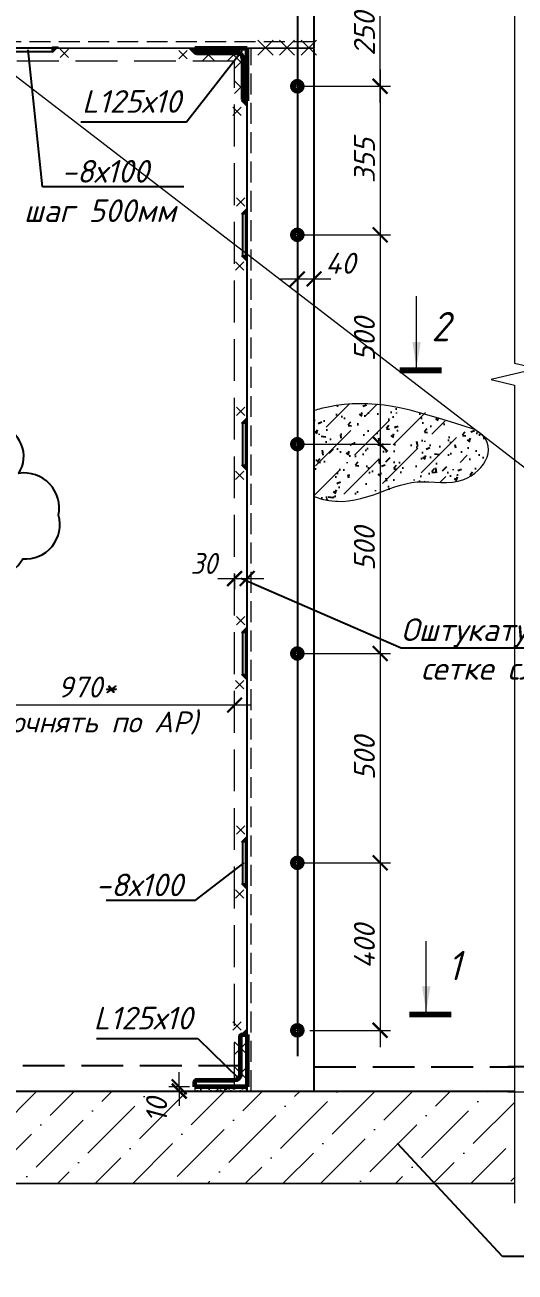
# Model space of a CAD drawing. Header units: millimetres. Extents: x 749182 to 2267578, y 70462 to 311449.
# Drawn here: x 2228779 to 2229950, y 196692 to 199670 of the extents above; entities that cross this region are included whole.
import ezdxf

# ---------------------------------------------------------------- set-up
doc = ezdxf.new("R2010")
doc.units = ezdxf.units.MM
for name, pattern in [('GOST2.303 4', [7, 5, -2, 0]), ('ГОСТ 2.303 4', [7, 5, -2, 0]), ('осеваяX2', [4, 2.5, -0.5, 0.5, -0.5])]:
    doc.linetypes.add(name, pattern=pattern)
doc.layers.get('Defpoints').update_dxf_attribs({"color": 255})
for name, color, linetype, lineweight in [('1Стены', 252, 'Continuous', 25), ('монолит', 176, 'Continuous', 50), ('Оси', 165, 'осеваяX2', 13), ('Размер', 7, 'Continuous', 13), ('Размеры КР', 164, 'Continuous', 9), ('сварка', 156, 'Continuous', 9), ('штрих', 8, 'Continuous', 5), ('штриховка кирпич', 42, 'Continuous', 5)]:
    doc.layers.add(name, color=color, linetype=linetype, lineweight=lineweight)
doc.layers.add('CS_UNPLOTTED', color=254, linetype='Continuous', plot=False)
for name, color, linetype in [('металл', 124, 'Continuous'), ('Текст', 7, 'Continuous'), ('Штриховка', 252, 'Continuous')]:
    doc.layers.add(name, color=color, linetype=linetype)
doc.styles.add('GOST 2.304_new', font='isocpeur.ttf', dxfattribs={"width": 0.9, "oblique": 15})
doc.styles.add('М2', font='isocpeui.ttf')
doc.dimstyles.new('SPDS', dxfattribs={"dimscale": 25, "dimtxt": 2.5, "dimasz": 1.77, "dimexe": 1.25, "dimexo": 0.625, "dimtad": 1, "dimdec": 0, "dimrnd": 0.001, "dimtxsty": 'GOST 2.304_new', "dimblk": 'ARCHTICK', "dimcen": 2.5, "dimdle": 2, "dimclrt": 256, "dimazin": 2, "dimtfac": 0.75, "dimtdec": 0, "dimtmove": 1, "dimatfit": 3, "dimfxl": 0, "dimtolj": 1, "dimlwd": 9, "dimlwe": 9, "dimarcsym": 0})

# ---------------------------------------------------------------- blocks, each defined once
blk = doc.blocks.new('_ArchTick')
at = {"color": 0, "linetype": 'ByBlock', "const_width": 0.15}
blk.add_lwpolyline([(-0.5, -0.5), (0.5, 0.5)], dxfattribs=at)
blk = doc.blocks.new('*D1131')
at = {"layer": 'Defpoints', "color": 0, "lineweight": 20, "ltscale": 20, "transparency": 16777216}
for p in [(2229279.9, 198371.5), (2229309.9, 198371.5), (2229309.9, 198348)]:
    blk.add_point(p, dxfattribs=at)
at = {"layer": 'Размер', "color": 0, "lineweight": 9, "ltscale": 20, "transparency": 16777216}
for p, q in [((2229279.9, 198359), (2229279.9, 198323)), ((2229309.9, 198359), (2229309.9, 198323)), ((2229239.9, 198348), (2229349.9, 198348))]:
    blk.add_line(p, q, dxfattribs=at)
at = {"layer": 'Размер', "color": 0, "lineweight": 9, "ltscale": 20, "transparency": 16777216, "xscale": 35.4, "yscale": 35.4, "zscale": 35.4, "rotation": 180}
blk.add_blockref('_ArchTick', (2229279.9, 198348), dxfattribs=at)
at = {"layer": 'Размер', "color": 0, "lineweight": 9, "ltscale": 20, "transparency": 16777216, "xscale": 35.4, "yscale": 35.4, "zscale": 35.4}
blk.add_blockref('_ArchTick', (2229309.9, 198348), dxfattribs=at)
at = {"layer": 'Размер', "ltscale": 20, "transparency": 16777216, "insert": (2229206.1, 198384.1), "char_height": 50, "attachment_point": 5, "style": 'GOST 2.304_new'}
blk.add_mtext('\\A1;30', dxfattribs=at)
blk = doc.blocks.new('свар')
at = {"layer": 'сварка', "color": 0, "linetype": 'Continuous', "ltscale": 10}
for p, q in [((10, 10), (-10, -10)), ((-10, 10), (10, -10))]:
    blk.add_line(p, q, dxfattribs=at)
blk = doc.blocks.new('м16')
at = {"layer": 'металл', "lineweight": 30, "ltscale": 20}
for p, q in [((-11, 6.4), (0, 12.7)), ((-11, -6.4), (-11, 6.4)), ((0, 12.7), (11, 6.4)), ((11, 6.4), (11, -6.4)), ((0, -12.7), (-11, -6.4)), ((11, -6.4), (0, -12.7))]:
    blk.add_line(p, q, dxfattribs=at)
blk.add_circle((0, 0), 15, dxfattribs=at)
for radius, start, end in [(10.4, 0, 180), (10.4, 180, 0), (6.92, 0, 180), (6.92, 180, 0)]:
    blk.add_arc((0, 0), radius, start, end, dxfattribs=at)
at = {"layer": 'металл', "linetype": 'Continuous', "lineweight": 25, "ltscale": 20}
blk.add_arc((0, 0), 8, 255, 165, dxfattribs=at)
at = {"layer": 'Оси', "ltscale": 20}
for p, q in [((17, 0), (-17.3, 0)), ((0, 17.3), (0, -17.3))]:
    blk.add_line(p, q, dxfattribs=at)
blk = doc.blocks.new('*D1133')
at = {"color": 0, "lineweight": 9, "ltscale": 20, "transparency": 16777216}
for p, q in [((2229627.6, 199208.9), (2229627.6, 198628.9)), ((2229432.4, 199168.9), (2229652.6, 199168.9)), ((2229432.4, 198668.9), (2229652.6, 198668.9))]:
    blk.add_line(p, q, dxfattribs=at)
at = {"layer": 'Defpoints', "color": 0, "lineweight": 20, "ltscale": 20, "transparency": 16777216}
for p in [(2229419.9, 199168.9), (2229419.9, 198668.9), (2229627.6, 198668.9)]:
    blk.add_point(p, dxfattribs=at)
at = {"color": 0, "lineweight": 9, "ltscale": 20, "transparency": 16777216, "xscale": 35.4, "yscale": 35.4, "zscale": 35.4}
for p, rotation in [((2229627.6, 199168.9), 90), ((2229627.6, 198668.9), 270)]:
    blk.add_blockref('_ArchTick', p, dxfattribs=dict(at, rotation=rotation))
at = {"ltscale": 20, "transparency": 16777216, "insert": (2229590.1, 198918.9), "char_height": 50, "attachment_point": 5, "rotation": 90, "style": 'М2'}
blk.add_mtext('\\A1;500', dxfattribs=at)
blk = doc.blocks.new('*D1134')
at = {"color": 0, "lineweight": 9, "ltscale": 20, "transparency": 16777216}
for p, q in [((2229627.6, 198708.9), (2229627.6, 198128.9)), ((2229432.4, 198668.9), (2229652.6, 198668.9)), ((2229432.4, 198168.9), (2229652.6, 198168.9))]:
    blk.add_line(p, q, dxfattribs=at)
at = {"layer": 'Defpoints', "color": 0, "lineweight": 20, "ltscale": 20, "transparency": 16777216}
for p in [(2229419.9, 198668.9), (2229419.9, 198168.9), (2229627.6, 198168.9)]:
    blk.add_point(p, dxfattribs=at)
at = {"color": 0, "lineweight": 9, "ltscale": 20, "transparency": 16777216, "xscale": 35.4, "yscale": 35.4, "zscale": 35.4}
for p, rotation in [((2229627.6, 198668.9), 90), ((2229627.6, 198168.9), 270)]:
    blk.add_blockref('_ArchTick', p, dxfattribs=dict(at, rotation=rotation))
at = {"ltscale": 20, "transparency": 16777216, "insert": (2229590.1, 198418.9), "char_height": 50, "attachment_point": 5, "rotation": 90, "style": 'М2'}
blk.add_mtext('\\A1;500', dxfattribs=at)
blk = doc.blocks.new('*D1135')
at = {"color": 0, "lineweight": 9, "ltscale": 20, "transparency": 16777216}
for p, q in [((2229627.6, 198208.9), (2229627.6, 197629)), ((2229432.4, 198168.9), (2229652.6, 198168.9)), ((2229432.4, 197669), (2229652.6, 197669))]:
    blk.add_line(p, q, dxfattribs=at)
at = {"layer": 'Defpoints', "color": 0, "lineweight": 20, "ltscale": 20, "transparency": 16777216}
for p in [(2229419.9, 198168.9), (2229419.9, 197669), (2229627.6, 197669)]:
    blk.add_point(p, dxfattribs=at)
at = {"color": 0, "lineweight": 9, "ltscale": 20, "transparency": 16777216, "xscale": 35.4, "yscale": 35.4, "zscale": 35.4}
for p, rotation in [((2229627.6, 198168.9), 90), ((2229627.6, 197669), 270)]:
    blk.add_blockref('_ArchTick', p, dxfattribs=dict(at, rotation=rotation))
at = {"ltscale": 20, "transparency": 16777216, "insert": (2229590.1, 197919), "char_height": 50, "attachment_point": 5, "rotation": 90, "style": 'М2'}
blk.add_mtext('\\A1;500', dxfattribs=at)
blk = doc.blocks.new('*D1136')
at = {"layer": 'Defpoints', "color": 0, "lineweight": 20, "ltscale": 20, "transparency": 16777216}
for p in [(2229429.9, 199151.9), (2229469.9, 199154.1), (2229469.9, 199063.6)]:
    blk.add_point(p, dxfattribs=at)
at = {"layer": 'Размер', "color": 0, "lineweight": 9, "ltscale": 20, "transparency": 16777216}
for p, q in [((2229429.9, 199139.4), (2229429.9, 199038.6)), ((2229469.9, 199141.6), (2229469.9, 199038.6)), ((2229389.9, 199063.6), (2229509.9, 199063.6))]:
    blk.add_line(p, q, dxfattribs=at)
at = {"layer": 'Размер', "color": 0, "lineweight": 9, "ltscale": 20, "transparency": 16777216, "xscale": 35.4, "yscale": 35.4, "zscale": 35.4, "rotation": 180}
blk.add_blockref('_ArchTick', (2229429.9, 199063.6), dxfattribs=at)
at = {"layer": 'Размер', "color": 0, "lineweight": 9, "ltscale": 20, "transparency": 16777216, "xscale": 35.4, "yscale": 35.4, "zscale": 35.4}
blk.add_blockref('_ArchTick', (2229469.9, 199063.6), dxfattribs=at)
at = {"layer": 'Размер', "ltscale": 20, "transparency": 16777216, "insert": (2229532.8, 199101.1), "char_height": 50, "attachment_point": 5, "style": 'М2'}
blk.add_mtext('\\A1;40', dxfattribs=at)
blk = doc.blocks.new('*D1137')
at = {"color": 0, "lineweight": 9, "ltscale": 20, "transparency": 16777216}
for p, q in [((2229147.5, 197133.9), (2229147.5, 197169.3)), ((2229172.4, 197133.9), (2229122.5, 197133.9)), ((2229147.5, 197133.9), (2229147.5, 197123.9)), ((2229172.4, 197123.9), (2229122.5, 197123.9)), ((2229147.5, 197123.9), (2229147.5, 197088.5))]:
    blk.add_line(p, q, dxfattribs=at)
at = {"layer": 'Defpoints', "color": 0, "lineweight": 20, "ltscale": 20, "transparency": 16777216}
for p in [(2229184.9, 197133.9), (2229147.5, 197123.9), (2229184.9, 197123.9)]:
    blk.add_point(p, dxfattribs=at)
at = {"color": 0, "lineweight": 9, "ltscale": 20, "transparency": 16777216, "xscale": 35.4, "yscale": 35.4, "zscale": 35.4}
for p, rotation in [((2229147.5, 197133.9), 270), ((2229147.5, 197123.9), 90)]:
    blk.add_blockref('_ArchTick', p, dxfattribs=dict(at, rotation=rotation))
at = {"ltscale": 20, "transparency": 16777216, "insert": (2229093.6, 197078.2), "char_height": 50, "attachment_point": 5, "rotation": 90, "style": 'М2'}
blk.add_mtext('\\A1;10', dxfattribs=at)
blk = doc.blocks.new('*D1138')
at = {"color": 0, "lineweight": 9, "ltscale": 20, "transparency": 16777216}
for p, q in [((2229627.6, 197709), (2229627.6, 197228.9)), ((2229555, 197669), (2229652.6, 197669)), ((2229459.7, 197268.9), (2229652.6, 197268.9))]:
    blk.add_line(p, q, dxfattribs=at)
at = {"layer": 'Defpoints', "color": 0, "lineweight": 20, "ltscale": 20, "transparency": 16777216}
for p in [(2229542.5, 197669), (2229447.2, 197268.9), (2229627.6, 197268.9)]:
    blk.add_point(p, dxfattribs=at)
at = {"color": 0, "lineweight": 9, "ltscale": 20, "transparency": 16777216, "xscale": 35.4, "yscale": 35.4, "zscale": 35.4}
for p, rotation in [((2229627.6, 197669), 90), ((2229627.6, 197268.9), 270)]:
    blk.add_blockref('_ArchTick', p, dxfattribs=dict(at, rotation=rotation))
at = {"ltscale": 20, "transparency": 16777216, "insert": (2229590.1, 197469), "char_height": 50, "attachment_point": 5, "rotation": 90, "style": 'М2'}
blk.add_mtext('\\A1;400', dxfattribs=at)
blk = doc.blocks.new('*D1154')
at = {"color": 0, "lineweight": 9, "ltscale": 20, "transparency": 16777216}
for p, q in [((2228309.9, 198000.5), (2228309.9, 198070.8)), ((2229279.9, 198001.3), (2229279.9, 198070.8)), ((2229319.9, 198045.8), (2228269.9, 198045.8))]:
    blk.add_line(p, q, dxfattribs=at)
at = {"layer": 'Defpoints', "color": 0, "lineweight": 20, "ltscale": 20, "transparency": 16777216}
for p in [(2228309.9, 198045.8), (2228309.9, 197988), (2229279.9, 197988.8)]:
    blk.add_point(p, dxfattribs=at)
at = {"color": 0, "lineweight": 9, "ltscale": 20, "transparency": 16777216, "xscale": 35.4, "yscale": 35.4, "zscale": 35.4, "rotation": 180}
blk.add_blockref('_ArchTick', (2228309.9, 198045.8), dxfattribs=at)
at = {"color": 0, "lineweight": 9, "ltscale": 20, "transparency": 16777216, "xscale": 35.4, "yscale": 35.4, "zscale": 35.4}
blk.add_blockref('_ArchTick', (2229279.9, 198045.8), dxfattribs=at)
at = {"ltscale": 20, "transparency": 16777216, "insert": (2228927.4, 198040.3), "char_height": 50, "width": 620.047, "attachment_point": 5, "style": 'М2'}
blk.add_mtext('\\A1;970*\\P(уточнять по АР)', dxfattribs=at)
blk = doc.blocks.new('*D1167')
at = {"color": 0, "lineweight": 9, "ltscale": 20, "transparency": 16777216}
for p, q in [((2229627.6, 199483.9), (2229627.6, 199813.9)), ((2229482.4, 199773.9), (2229652.6, 199773.9)), ((2229442.4, 199523.9), (2229652.6, 199523.9))]:
    blk.add_line(p, q, dxfattribs=at)
at = {"layer": 'Defpoints', "color": 0, "lineweight": 20, "ltscale": 20, "transparency": 16777216}
for p in [(2229469.9, 199773.9), (2229627.6, 199773.9), (2229429.9, 199523.9)]:
    blk.add_point(p, dxfattribs=at)
at = {"color": 0, "lineweight": 9, "ltscale": 20, "transparency": 16777216, "xscale": 35.4, "yscale": 35.4, "zscale": 35.4}
for p, rotation in [((2229627.6, 199773.9), 90), ((2229627.6, 199523.9), 270)]:
    blk.add_blockref('_ArchTick', p, dxfattribs=dict(at, rotation=rotation))
at = {"ltscale": 20, "transparency": 16777216, "insert": (2229590.1, 199648.9), "char_height": 50, "attachment_point": 5, "rotation": 90, "style": 'М2'}
blk.add_mtext('\\A1;250', dxfattribs=at)
blk = doc.blocks.new('*D1142')
at = {"color": 0, "lineweight": 9, "ltscale": 20, "transparency": 16777216}
for p, q in [((2229627.6, 199563.9), (2229627.6, 199128.9)), ((2229560, 199523.9), (2229652.6, 199523.9)), ((2229555, 199168.9), (2229652.6, 199168.9))]:
    blk.add_line(p, q, dxfattribs=at)
at = {"layer": 'Defpoints', "color": 0, "lineweight": 20, "ltscale": 20, "transparency": 16777216}
for p in [(2229547.5, 199523.9), (2229542.5, 199168.9), (2229627.6, 199168.9)]:
    blk.add_point(p, dxfattribs=at)
at = {"color": 0, "lineweight": 9, "ltscale": 20, "transparency": 16777216, "xscale": 35.4, "yscale": 35.4, "zscale": 35.4}
for p, rotation in [((2229627.6, 199523.9), 90), ((2229627.6, 199168.9), 270)]:
    blk.add_blockref('_ArchTick', p, dxfattribs=dict(at, rotation=rotation))
at = {"ltscale": 20, "transparency": 16777216, "insert": (2229590.1, 199346.4), "char_height": 50, "attachment_point": 5, "rotation": 90, "style": 'М2'}
blk.add_mtext('\\A1;355', dxfattribs=at)

msp = doc.modelspace()

# ---------------------------------------------------------------- hatches: boundary and pattern name
at = {"layer": 'Размер', "ltscale": 20}
h = msp.add_hatch(dxfattribs=at)
h.set_pattern_fill('AR-SAND', color=256, scale=0.3)
h.set_pattern_definition([(37.5, (1451621.857, 549886.124), (-0.48000939, 14.68239712), [0, -11.5824, 0, -12.954, 0, -12.3825]), (7.5, (1451621.857, 549886.124), (13.4856985, 21.504753), [0, -6.2484, 0, -10.4394, 0, -4.0005]), (327.5, (1451612.485, 549886.124), (23.7297711, 0.04311554), [0, -3.81, 0, -13.716, 0, -17.907]), (317.5, (1451612.485, 549886.124), (22.90669357, 6.6878797), [0, -1.905, 0, -8.9916, 0, -10.287])])
h.paths.add_polyline_path([(2229184.8976, 197133.8711), (2229279.8976, 197133.8711), (2229279.8976, 197123.8711), (2229184.8976, 197123.8711)])
h.paths.add_polyline_path([(2229279.8976, 197133.8711), (2229309.8976, 197133.8711), (2229309.8976, 197123.8711), (2229279.8976, 197123.8711)])
at = {"layer": 'сварка', "linetype": 'Continuous', "ltscale": 5}
for points in [[(2228844.585, 199617.9166), (2228858.2285, 199617.9166), (2228844.585, 199604.2731)], [(2229184.8878, 199613.8711), (2229184.8878, 199600.2277), (2229171.2444, 199613.8711)], [(2229309.8878, 199488.8711), (2229296.2444, 199488.8711), (2229309.8878, 199475.2277)], [(2229309.8878, 199218.9689), (2229309.8878, 199232.6124), (2229296.2444, 199218.9689)], [(2229309.8878, 199118.7733), (2229309.8878, 199105.1299), (2229296.2444, 199118.7733)], [(2229309.8878, 198718.9689), (2229309.8878, 198732.6124), (2229296.2444, 198718.9689)], [(2229309.8878, 198618.7733), (2229309.8878, 198605.1299), (2229296.2444, 198618.7733)], [(2229309.8878, 198218.9689), (2229309.8878, 198232.6124), (2229296.2444, 198218.9689)], [(2229309.8878, 198118.7733), (2229309.8878, 198105.1299), (2229296.2444, 198118.7733)], [(2229309.8878, 197718.9689), (2229309.8878, 197732.6124), (2229296.2444, 197718.9689)], [(2229309.8878, 197618.7733), (2229309.8878, 197605.1299), (2229296.2444, 197618.7733)], [(2229309.8878, 197258.8711), (2229309.8878, 197272.5146), (2229296.2444, 197258.8711)]]:
    msp.add_hatch(color=0, dxfattribs=at).paths.add_polyline_path(points, flags=0)
at = {"layer": 'штрих', "ltscale": 15}
h = msp.add_hatch(dxfattribs=at)
h.set_pattern_fill('ANSI36', color=256, scale=20)
h.set_pattern_definition([(45, (-39664661.56, -1362333.524), (33.67596045, 123.47852166), [158.75, -31.75, 0, -31.75])])
h.paths.add_polyline_path([(2225552.1045, 197121.866), (2225552.1054, 196901.866), (2229948.3138, 196903.8711), (2229948.3129, 197123.8711)])
at = {"layer": 'Штриховка', "ltscale": 100}
h = msp.add_hatch(dxfattribs=at)
h.set_pattern_fill('AR-CONC', scale=0.5)
h.set_pattern_definition([(50, (-39593330.89, -1319329.08), (91.0923345, -7.96954277), [9.525, -104.775]), (355, (-39593330.89, -1319329.08), (-17.62171071, 95.52842262), [7.62, -83.82029209]), (100.4514447, (-39593323.3, -1319329.74), (73.47062355, 87.55887596), [8.0950044, -89.0451223]), (46.1842, (-39593330.89, -1319303.68), (135.53952045, -21.02116397), [14.2875, -157.1625]), (96.6355576, (-39593319.6, -1319305.43), (118.70206703, 123.7130623), [12.14251157, -133.5678041]), (351.18415117, (-39593330.89, -1319303.68), (118.70206703, 123.7130623), [11.42998353, -125.72986596]), (21, (-39593318.19, -1319310.03), (75.80719563, -51.1325991), [9.525, -104.775]), (326, (-39593318.19, -1319310.03), (30.90101417, 92.09398306), [7.62, -83.82]), (71.451445, (-39593311.87, -1319314.29), (106.70820964, 40.96138444), [8.0950044, -89.0449688]), (37.5, (-39593330.89, -1319329.076), (1.544301625, 42.277519437), [0, -82.804, 0, -85.09, 0, -84.1375]), (7.5, (-39593330.89, -1319329.076), (33.409831255, 50.09028741), [0, -48.514, 0, -80.899, 0, -32.0675]), (327.5, (-39593359.21, -1319329.076), (67.795297583, -2.864371996), [0, -31.75, 0, -99.06, 0, -131.445]), (317.5, (-39593371.91, -1319329.076), (74.06459069, 12.71324552), [0, -41.275, 0, -65.786, 0, -93.345])])
edge = h.paths.add_edge_path()
edge.add_spline(control_points=[(2229853.3156, 198703.6309), (2229691.0263, 198757.0427), (2229600.1506, 198781.2398), (2229481.0639, 198752.5073), (2229469.8878, 198749.3495)], knot_values=[0, 0, 0, 0, 270.921855007, 299.190779204, 299.190779204, 299.190779204, 299.190779204], degree=3, periodic=0)
edge.add_line((2229469.8878, 198749.3495), (2229469.8878, 198543.6965))
edge.add_spline(control_points=[(2229469.8878, 198543.6965), (2229476.1345, 198541.4118), (2229575.179, 198510.1316), (2229675.568, 198602.9955), (2229846.8252, 198555.8667), (2229918.2468, 198669.171), (2229853.3156, 198703.6309)], knot_values=[624.98540237, 624.98540237, 624.98540237, 624.98540237, 642.494053429, 904.540462392, 1036.865891624, 1221.227201709, 1221.227201709, 1221.227201709, 1221.227201709], degree=3, periodic=0)
at = {"layer": 'штриховка кирпич', "ltscale": 20}
h = msp.add_hatch(dxfattribs=at)
h.set_pattern_fill('ANSI36', color=0, scale=15)
h.set_pattern_definition([(45, (1451701.867, 550539.28), (25.2569703, 92.6088912), [119.0625, -23.8125, 0, -23.8125])])
edge = h.paths.add_edge_path()
edge.add_spline(control_points=[(2229469.8878, 198749.3495), (2229481.0639, 198752.5073), (2229600.1506, 198781.2398), (2229691.0263, 198757.0427), (2229773.3156, 198735.1319)], knot_values=[0, 0, 0, 0, 28.268924197, 299.190779204, 299.190779204, 299.190779204, 299.190779204], degree=3, periodic=0)
edge.add_spline(control_points=[(2229773.3156, 198735.1319), (2229838.2468, 198669.171), (2229870.8651, 198555.8667), (2229675.568, 198602.9955), (2229575.179, 198510.1316), (2229476.1345, 198541.4118), (2229469.8878, 198543.6965)], knot_values=[624.98540237, 624.98540237, 624.98540237, 624.98540237, 809.346712456, 941.672141688, 1203.71855065, 1221.227201709, 1221.227201709, 1221.227201709, 1221.227201709], degree=3, periodic=0)
edge.add_line((2229469.8878, 198543.6965), (2229469.8878, 198749.3495))

# ---------------------------------------------------------------- linework, layer by layer
at = {"ltscale": 100}
for p, q in [((2228820.8379, 199283.206), (2228786.6656, 199610.862)), ((2229164.868, 199438.8269), (2229298.0726, 199608.8889)), ((2228912.6782, 199438.8269), (2229164.868, 199438.8269)), ((2229158.8205, 199283.206), (2228820.8379, 199283.206)), ((2229677.6499, 198181.5843), (2229294.8878, 198347.9507)), ((2230312.9919, 198181.5843), (2229677.6499, 198181.5843)), ((2229185.3681, 197578.7509), (2229302.8588, 197668.8713)), ((2229185.3681, 197578.7509), (2228972.9529, 197578.7509)), ((2228950.238, 197249.4072), (2229192.4805, 197249.4072)), ((2229192.4805, 197249.4072), (2229289.7873, 197153.9716)), ((2229919.9537, 196728.9144), (2229668.7893, 196998.3272)), ((2230547.4577, 196728.9144), (2229919.9537, 196728.9144))]:
    msp.add_line(p, q, dxfattribs=at)
at = {"layer": '1Стены', "color": 0, "linetype": 'ГОСТ 2.303 4', "lineweight": 13, "ltscale": 10}
for p, q in [((2229469.8878, 199629.8711), (2228119.0867, 199629.8711)), ((2229319.8878, 197123.8711), (2229319.8878, 199613.8711))]:
    msp.add_line(p, q, dxfattribs=at)
at = {"layer": '1Стены', "color": 0, "linetype": 'ГОСТ 2.303 4', "lineweight": 13, "ltscale": 20}
for p, q in [((2229279.8878, 199583.8711), (2228309.878, 199583.8711)), ((2229279.8878, 197139.8711), (2229279.8878, 199583.8711))]:
    msp.add_line(p, q, dxfattribs=at)
at = {"layer": '1Стены', "color": 0, "linetype": 'GOST2.303 4', "ltscale": 20}
for p, q in [((2229293.8878, 197183.8711), (2228295.878, 197183.8711)), ((2229469.8878, 197181.866), (2229948.3138, 197181.866))]:
    msp.add_line(p, q, dxfattribs=at)
at = {"layer": '1Стены', "color": 0, "linetype": 'GOST2.303 4', "ltscale": 50}
msp.add_line((2230090.7656, 197181.866), (2229932.5796, 197181.866), dxfattribs=at)
at = {"layer": 'CS_UNPLOTTED', "ltscale": 20}
msp.add_line((2229429.8878, 200132.0101), (2229429.8878, 197207.1347), dxfattribs=at)
at = {"layer": 'CS_UNPLOTTED', "color": 5, "ltscale": 100}
msp.add_lwpolyline([(2228527.0027, 198651.534, 0.804286848), (2228645.4665, 198380.6147, 0.52056705), (2228773.868, 198394.8694, 0.52056705), (2228859.4648, 198499.4346, 0.52056705), (2228764.3544, 198599.2483, 0.52056705), (2228716.7992, 198713.3229, 0.726184747), (2228527.0027, 198651.534)], format="xyb", dxfattribs=at)
at = {"layer": 'металл', "color": 0, "ltscale": 20}
for p, q in [((2229469.8878, 199615.9053), (2229469.8878, 199775.9053)), ((2228119.0867, 199613.9097), (2229469.8878, 199615.9053)), ((2229309.8878, 197123.8711), (2229309.8878, 199613.8711)), ((2229469.8878, 197123.8711), (2229469.8878, 199613.8729)), ((2229309.8976, 197123.8711), (2229469.8878, 197123.8711))]:
    msp.add_line(p, q, dxfattribs=at)
at = {"layer": 'металл', "color": 0, "linetype": 'Continuous', "lineweight": 60, "ltscale": 20}
for p, q in [((2229184.8878, 199613.8711), (2229184.8878, 199608.4711)), ((2229309.8878, 199613.8711), (2229184.8878, 199613.8711)), ((2229189.4878, 199603.8711), (2229285.8878, 199603.8711)), ((2229309.8878, 199488.8711), (2229309.8878, 199613.8711)), ((2229299.8878, 199589.8711), (2229299.8878, 199493.4711)), ((2229304.4878, 199488.8711), (2229309.8878, 199488.8711))]:
    msp.add_line(p, q, dxfattribs=at)
at = {"layer": 'металл', "color": 0, "linetype": 'Continuous', "lineweight": 60, "ltscale": 20, "extrusion": (0, 0, -1)}
for p, q in [((2229293.8878, 197163.8711), (2229293.8878, 197254.2711)), ((2229298.4878, 197258.8711), (2229309.8878, 197258.8711)), ((2229309.8878, 197258.8711), (2229309.8878, 197133.8711)), ((2229184.8878, 197133.8711), (2229184.8878, 197145.2711)), ((2229309.8878, 197133.8711), (2229184.8878, 197133.8711)), ((2229189.4878, 197149.8711), (2229279.8878, 197149.8711))]:
    msp.add_line(p, q, dxfattribs=at)
at = {"layer": 'металл', "color": 0, "ltscale": 20}
for points in [[(2228744.4872, 199614.9075), (2228744.4872, 199606.9075), (2228844.4872, 199606.9075), (2228844.4872, 199614.9075)], [(2229306.8787, 199218.8711), (2229298.8787, 199218.8711), (2229298.8787, 199118.8711), (2229306.8787, 199118.8711)], [(2229306.8787, 198718.8711), (2229298.8787, 198718.8711), (2229298.8787, 198618.8711), (2229306.8787, 198618.8711)], [(2229306.8787, 198218.8711), (2229298.8787, 198218.8711), (2229298.8787, 198118.8711), (2229306.8787, 198118.8711)], [(2229306.8787, 197718.8711), (2229298.8787, 197718.8711), (2229298.8787, 197618.8711), (2229306.8787, 197618.8711)]]:
    msp.add_lwpolyline(points, close=True, dxfattribs=at)
at = {"layer": 'металл', "color": 0, "linetype": 'Continuous', "lineweight": 60, "ltscale": 20}
for centre, radius, start, end in [((2229189.4878, 199608.4711), 4.6, 180, 270), ((2229285.8878, 199589.8711), 14, 0, 90), ((2229304.4878, 199493.4711), 4.6, 180, 270)]:
    msp.add_arc(centre, radius, start, end, dxfattribs=at)
at = {"layer": 'металл', "color": 0, "linetype": 'Continuous', "lineweight": 60, "ltscale": 20, "extrusion": (0, 0, -1)}
for centre, radius, start, end in [((-2229298.4878, 197254.2711), 4.6, 0, 90), ((-2229279.8878, 197163.8711), 14, 180, 270), ((-2229189.4878, 197145.2711), 4.6, 0, 90)]:
    msp.add_arc(centre, radius, start, end, dxfattribs=at)
at = {"layer": 'монолит', "color": 0, "lineweight": 25, "ltscale": 100}
for p, q in [((2225552.1045, 197121.866), (2229948.3138, 197123.8711)), ((2225552.1045, 196901.866), (2229948.3138, 196903.8711))]:
    msp.add_line(p, q, dxfattribs=at)
at = {"layer": 'Размер', "linetype": 'Continuous', "ltscale": 20}
for p, q in [((2229714.709, 198852.4863), (2229714.709, 199022.4863)), ((2229737.7303, 197313.6181), (2229737.7303, 197481.8602)), ((2229932.5796, 197121.866), (2230402.7311, 197121.866))]:
    msp.add_line(p, q, dxfattribs=at)
at = {"layer": 'Размер', "color": 0, "linetype": 'Continuous', "ltscale": 20, "const_width": 14}
for points in [[(2229774.709, 198845.4863), (2229674.709, 198845.4863)], [(2229797.7303, 197306.6181), (2229697.7303, 197306.6181)]]:
    msp.add_lwpolyline(points, dxfattribs=at)
at = {"layer": 'Размер', "color": 0, "ltscale": 20}
msp.add_lwpolyline([(2229309.8976, 197133.8711), (2229184.8976, 197133.8711), (2229184.8976, 197123.8711), (2229309.8976, 197123.8711)], close=True, dxfattribs=at)
at = {"layer": 'Размер', "linetype": 'Continuous', "ltscale": 20}
for points in [[(2229714.709, 198852.4863), (2229724.7646, 198912.5764), (2229704.6534, 198912.5764)], [(2229737.7303, 197313.6181), (2229747.7859, 197373.7081), (2229727.6747, 197373.7081)]]:
    msp.add_solid(points, dxfattribs=at)
at = {"layer": 'Размеры КР', "lineweight": 20}
msp.add_line((2225479.0798, 202068.8779), (2238314.1925, 192197.1251), dxfattribs=at)
at = {"layer": 'сварка', "color": 0, "linetype": 'Continuous', "ltscale": 15}
for p, q in [((2229335.6939, 199633.9053), (2229371.6939, 199597.9053)), ((2229371.6939, 199633.9053), (2229335.6939, 199597.9053)), ((2229387.4533, 199633.9053), (2229423.4533, 199597.9053)), ((2229423.4533, 199633.9053), (2229387.4533, 199597.9053)), ((2229439.3497, 199633.9053), (2229475.3497, 199597.9053)), ((2229475.3497, 199633.9053), (2229439.3497, 199597.9053)), ((2229184.8878, 199613.8711), (2229309.8878, 199613.8711)), ((2229202.3878, 199613.8711), (2229232.3878, 199583.8711)), ((2229232.3878, 199613.8711), (2229202.3878, 199583.8711)), ((2229262.3878, 199613.8711), (2229292.3878, 199583.8711)), ((2229292.3878, 199613.8711), (2229262.3878, 199583.8711)), ((2229309.8878, 199488.8711), (2229309.8878, 199613.8711)), ((2229309.8878, 199566.3711), (2229279.8878, 199596.3711)), ((2229309.8878, 199596.3711), (2229279.8878, 199566.3711)), ((2229309.8878, 199506.3711), (2229279.8878, 199536.3711)), ((2229309.8878, 199536.3711), (2229279.8878, 199506.3711)), ((2229309.8976, 197258.8711), (2229309.8976, 197133.8711)), ((2229309.8976, 197241.3711), (2229279.8976, 197211.3711)), ((2229309.8976, 197211.3711), (2229279.8976, 197241.3711)), ((2229309.8976, 197181.3711), (2229279.8976, 197151.3711)), ((2229309.8976, 197151.3711), (2229279.8976, 197181.3711))]:
    msp.add_line(p, q, dxfattribs=at)
at = {"layer": 'сварка', "color": 0, "linetype": 'Continuous', "ltscale": 5}
for p, q in [((2228844.585, 199617.9166), (2228858.2285, 199617.9166)), ((2228858.2285, 199617.9166), (2228844.585, 199604.2731)), ((2228844.585, 199604.2731), (2228844.585, 199617.9166)), ((2229184.8878, 199600.2277), (2229171.2444, 199613.8711)), ((2229171.2444, 199613.8711), (2229184.8878, 199613.8711)), ((2229184.8878, 199613.8711), (2229184.8878, 199600.2277)), ((2229309.8878, 199488.8711), (2229296.2444, 199488.8711)), ((2229296.2444, 199488.8711), (2229309.8878, 199475.2277)), ((2229309.8878, 199475.2277), (2229309.8878, 199488.8711)), ((2229309.8878, 199232.6124), (2229296.2444, 199218.9689)), ((2229296.2444, 199218.9689), (2229309.8878, 199218.9689)), ((2229309.8878, 199218.9689), (2229309.8878, 199232.6124)), ((2229309.8878, 199105.1299), (2229296.2444, 199118.7733)), ((2229296.2444, 199118.7733), (2229309.8878, 199118.7733)), ((2229309.8878, 199118.7733), (2229309.8878, 199105.1299)), ((2229309.8878, 198732.6124), (2229296.2444, 198718.9689)), ((2229296.2444, 198718.9689), (2229309.8878, 198718.9689)), ((2229309.8878, 198718.9689), (2229309.8878, 198732.6124)), ((2229309.8878, 198605.1299), (2229296.2444, 198618.7733)), ((2229296.2444, 198618.7733), (2229309.8878, 198618.7733)), ((2229309.8878, 198618.7733), (2229309.8878, 198605.1299)), ((2229309.8878, 198232.6124), (2229296.2444, 198218.9689)), ((2229309.8878, 198218.9689), (2229309.8878, 198232.6124)), ((2229296.2444, 198218.9689), (2229309.8878, 198218.9689)), ((2229309.8878, 198105.1299), (2229296.2444, 198118.7733)), ((2229296.2444, 198118.7733), (2229309.8878, 198118.7733)), ((2229309.8878, 198118.7733), (2229309.8878, 198105.1299)), ((2229309.8878, 197732.6124), (2229296.2444, 197718.9689)), ((2229309.8878, 197718.9689), (2229309.8878, 197732.6124)), ((2229296.2444, 197718.9689), (2229309.8878, 197718.9689)), ((2229309.8878, 197605.1299), (2229296.2444, 197618.7733)), ((2229296.2444, 197618.7733), (2229309.8878, 197618.7733)), ((2229309.8878, 197618.7733), (2229309.8878, 197605.1299)), ((2229309.8878, 197272.5146), (2229296.2444, 197258.8711)), ((2229296.2444, 197258.8711), (2229309.8878, 197258.8711)), ((2229309.8878, 197258.8711), (2229309.8878, 197272.5146))]:
    msp.add_line(p, q, dxfattribs=at)
at = {"layer": 'штриховка кирпич', "color": 0, "linetype": 'Continuous', "ltscale": 15}
msp.add_lwpolyline([(2229948.3138, 200562.392), (2229948.3138, 198862.6462), (2230004.5638, 198849.5212), (2229893.1323, 198823.2712), (2229948.3138, 198810.1462), (2229948.3138, 196855.8071)], dxfattribs=at)
at = {"layer": 'штриховка кирпич', "color": 0, "ltscale": 20}
for points, knots in [([(2229853.3156, 198703.6309), (2229691.0263, 198757.0427), (2229600.1506, 198781.2398), (2229481.0639, 198752.5073), (2229469.8878, 198749.3495)], [0, 0, 0, 0, 270.921855007, 299.190779204, 299.190779204, 299.190779204, 299.190779204]), ([(2229469.8878, 198543.6965), (2229476.1345, 198541.4118), (2229575.179, 198510.1316), (2229675.568, 198602.9955), (2229846.8252, 198555.8667), (2229918.2468, 198669.171), (2229853.3156, 198703.6309)], [624.98540237, 624.98540237, 624.98540237, 624.98540237, 642.494053429, 904.540462392, 1036.865891624, 1221.227201709, 1221.227201709, 1221.227201709, 1221.227201709])]:
    msp.add_open_spline(points, degree=3, knots=knots, dxfattribs=at)

# ---------------------------------------------------------------- block references
at = {"layer": 'Размер', "color": 0, "xscale": -1}
for p in [(2228873.2176, 199602.1612), (2229156.8414, 199599.142), (2229285.588, 199463.9214)]:
    msp.add_blockref('свар', p, dxfattribs=at)
at = {"layer": 'Размер', "rotation": 270.0000000001111}
for p in [(2229429.8878, 199523.8729), (2229429.8878, 199523.8729), (2229429.8878, 199168.8711), (2229429.8878, 199168.8711), (2229429.8878, 198668.8711), (2229429.8878, 198168.8711), (2229429.8878, 197668.8711), (2229429.8878, 197268.8711)]:
    msp.add_blockref('м16', p, dxfattribs=at)
at = {"layer": 'Размер', "color": 0, "rotation": 270.0000000023722}
for p in [(2229294.1324, 199247.6015), (2229292.1288, 199094.7275), (2229294.1324, 198747.6015), (2229292.1288, 198594.7275), (2229294.1324, 198247.6015), (2229292.1288, 198094.7275), (2229294.1324, 197747.6015), (2229292.1288, 197594.7275), (2229285.7135, 197279.0847)]:
    msp.add_blockref('свар', p, dxfattribs=at)

# ---------------------------------------------------------------- texts
at = {"layer": 'Размер', "linetype": 'Continuous', "ltscale": 20, "style": 'GOST 2.304_new', "oblique": 15, "width": 0.9}
for s, p in [('2', (2229750.3971, 198914.7898)), ('1', (2229788.7968, 197388.7415))]:
    msp.add_text(s, height=70, dxfattribs=at).set_placement(p)
at = {"layer": 'Текст', "ltscale": 20, "style": 'М2'}
for s, p in [('L125х10', (2228915.5241, 199460.5544)), ('-8х100', (2228866.3492, 199293.6445)), ('шаг 500мм', (2228776.5045, 199199.6445)), ('Оштукатурить по', (2229677.601, 198198.9043)), ('сетке слоем 30мм', (2229725.3782, 198106.2655)), ('-8х100', (2228947.9318, 197589.3207)), ('L125х10', (2228943.1367, 197271.1347))]:
    msp.add_text(s, height=54, dxfattribs=at).set_placement(p)

# ---------------------------------------------------------------- dimensions: what is measured, and where the dimension line sits
at = {"ltscale": 20}
for base, p1, p2, picture, middle in [((2229627.5927, 199773.8711), (2229429.8878, 199523.8729), (2229469.8878, 199773.8711), '*D1167', (2229590.0927, 199648.872)), ((2229627.5927, 199168.8711), (2229547.4902, 199523.8729), (2229542.4902, 199168.8711), '*D1142', (2229590.0927, 199346.372)), ((2229627.5927, 198668.8711), (2229419.8878, 199168.8711), (2229419.8878, 198668.8711), '*D1133', (2229590.0927, 198918.8711)), ((2229627.5927, 198168.8711), (2229419.8878, 198668.8711), (2229419.8878, 198168.8711), '*D1134', (2229590.0927, 198418.8711)), ((2229627.5927, 197669.0437), (2229419.8878, 198168.8711), (2229419.8878, 197669.0437), '*D1135', (2229590.0927, 197918.9574)), ((2229627.5927, 197268.8711), (2229542.4902, 197669.0437), (2229447.1735, 197268.8711), '*D1138', (2229590.0927, 197468.9574))]:
    dim = msp.add_linear_dim(base=base, p1=p1, p2=p2, angle=90, dimstyle='SPDS', override={"dimscale": 20, "dimtxsty": 'М2', "dimfxl": 1.25, "dimtfill": 0, "dimarcsym": 1}, dxfattribs=at)
    dim.commit()
    dim.dimension.update_dxf_attribs({"geometry": picture, "text_midpoint": middle})
dim = msp.add_linear_dim(base=(2228309.878, 198045.8472), p1=(2229279.8878, 197988.8294), p2=(2228309.878, 197987.9707), angle=180, text='970*\\P(уточнять по АР)', dimstyle='SPDS', override={"dimscale": 20, "dimtxsty": 'М2', "dimfxl": 1.25, "dimtfill": 0, "dimarcsym": 1}, dxfattribs=at)
dim.commit()
dim.dimension.update_dxf_attribs({"geometry": '*D1154', "text_midpoint": (2228927.4374, 197951.1656), "dimtype": 160})
dim = msp.add_linear_dim(base=(2229147.4829, 197123.8711), p1=(2229184.8878, 197133.8711), p2=(2229184.8878, 197123.8711), angle=90, dimstyle='SPDS', override={"dimscale": 20, "dimtxsty": 'М2', "dimfxl": 1.25, "dimtfill": 0, "dimarcsym": 1}, dxfattribs=at)
dim.commit()
dim.dimension.update_dxf_attribs({"geometry": '*D1137', "text_midpoint": (2229131.0839, 197078.2086), "dimtype": 160})
at = {"layer": 'Размер', "ltscale": 20}
dim = msp.add_linear_dim(base=(2229469.8878, 199063.6005), p1=(2229429.8878, 199151.8711), p2=(2229469.8878, 199154.0885), dimstyle='SPDS', override={"dimscale": 20, "dimtxsty": 'М2', "dimfxl": 1.25, "dimtfill": 0, "dimarcsym": 1}, dxfattribs=at)
dim.commit()
dim.dimension.update_dxf_attribs({"geometry": '*D1136', "text_midpoint": (2229532.7889, 199063.6005), "dimtype": 160})
dim = msp.add_linear_dim(base=(2229309.8878, 198347.9507), p1=(2229279.8878, 198371.5336), p2=(2229309.8878, 198371.5336), angle=0, dimstyle='SPDS', override={"dimscale": 20, "dimtxsty": 'GOST 2.304_new', "dimfxl": 1.25, "dimtfill": 0, "dimarcsym": 1}, dxfattribs=at)
dim.commit()
dim.dimension.update_dxf_attribs({"geometry": '*D1131', "text_midpoint": (2229206.0809, 198346.5635), "dimtype": 161})

doc.saveas('drawing.dxf')
